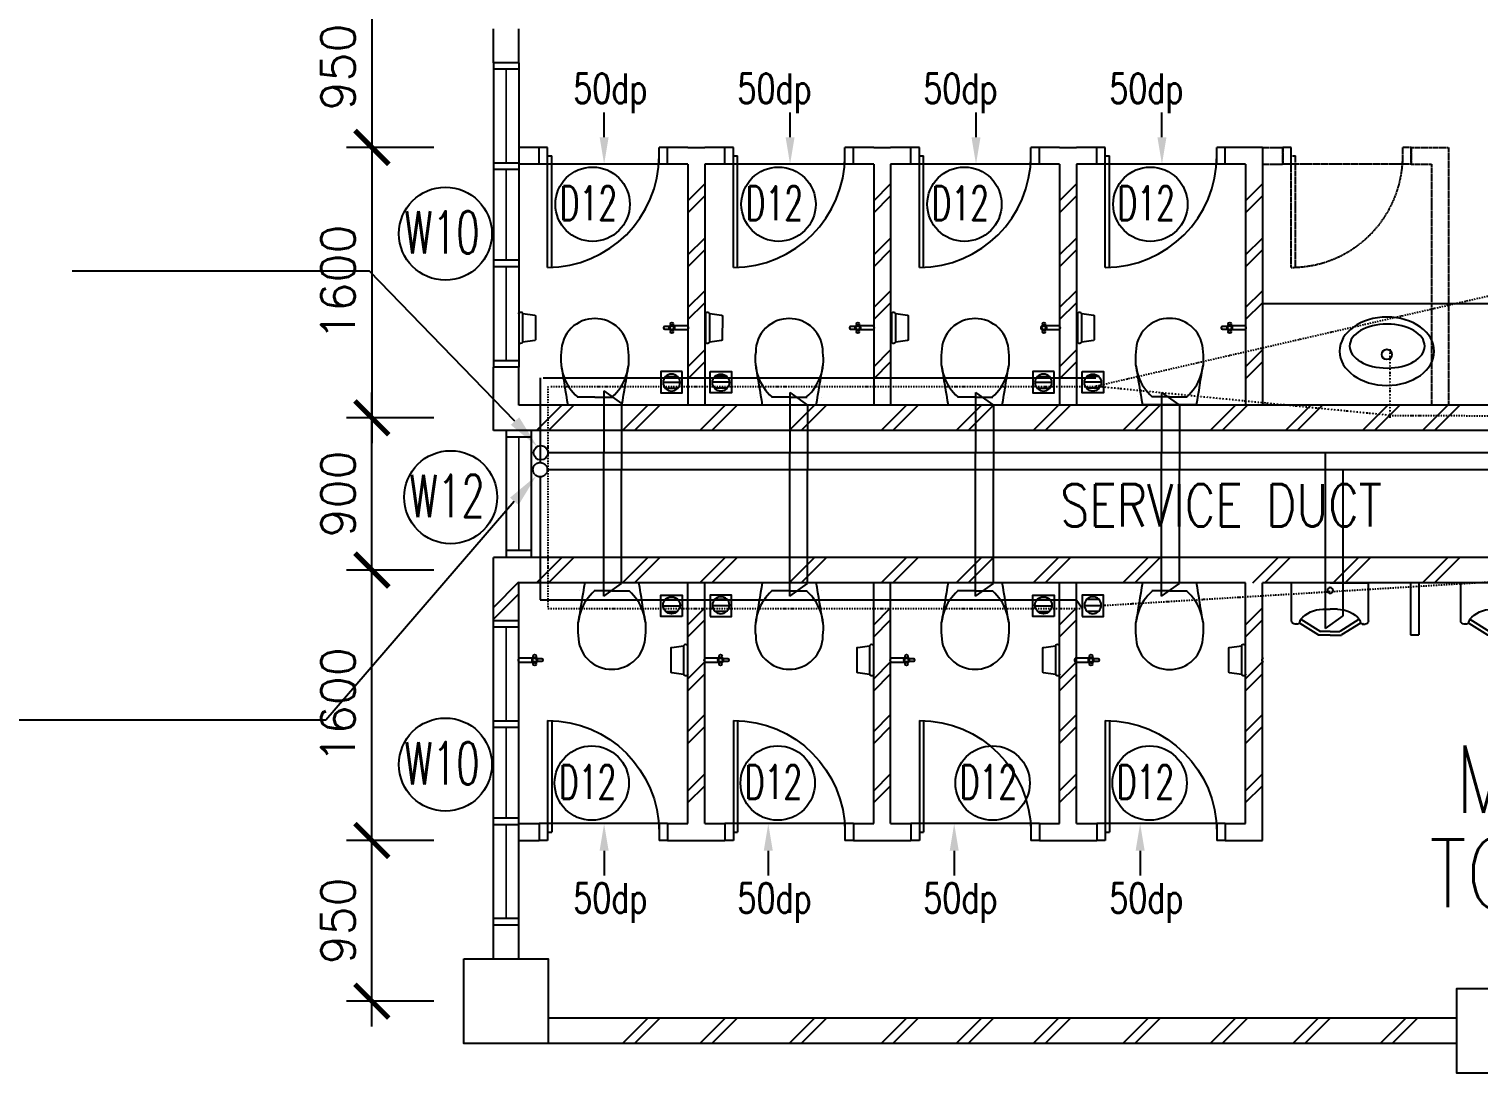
# Model space of a CAD drawing. Extents: x 2332957 to 2465864, y -1012926 to -914299.
# Drawn here: x 2396960 to 2405533, y -945162 to -938987 of the extents above; entities that cross this region are included whole.
import ezdxf
from ezdxf.enums import TextEntityAlignment as Align

# ---------------------------------------------------------------- set-up
doc = ezdxf.new("R2010")
doc.units = 0
doc.header["$LTSCALE"] = 15
doc.header["$MEASUREMENT"] = 0
doc.header["$PDMODE"] = 34
for name, pattern in [('DASHDOT', [1, 0.5, -0.25, 0, -0.25]), ('DASHED', [0.75, 0.5, -0.25]), ('DASHEDX2', [1.5, 1, -0.5]), ('DIVIDE', [1.25, 0.5, -0.25, 0, -0.25, 0, -0.25]), ('HIDDEN', [0.375, 0.25, -0.125])]:
    doc.linetypes.add(name, pattern=pattern)
doc.layers.get('0').update_dxf_attribs({"linetype": 'CONTINUOUS'})
doc.layers.get('DEFPOINTS').update_dxf_attribs({"linetype": 'CONTINUOUS'})
for name, color, linetype in [('BO', 7, 'CONTINUOUS'), ('COL', 3, 'CONTINUOUS'), ('demolish-work', 8, 'DASHEDX2'), ('DIM', 7, 'CONTINUOUS'), ('DR', 7, 'CONTINUOUS'), ('FIT', 5, 'CONTINUOUS'), ('FITT', 5, 'CONTINUOUS'), ('H', 1, 'CONTINUOUS'), ('partition', 7, 'CONTINUOUS'), ('PIPE', 5, 'DIVIDE'), ('SANI', 7, 'CONTINUOUS'), ('SP', 220, 'CONTINUOUS'), ('T25', 7, 'CONTINUOUS'), ('T50', 4, 'CONTINUOUS'), ('TEX', 2, 'CONTINUOUS'), ('txt', 7, 'CONTINUOUS'), ('VP', 100, 'CONTINUOUS'), ('WALL', 2, 'CONTINUOUS'), ('WIN', 5, 'CONTINUOUS'), ('WIN-T', 7, 'CONTINUOUS'), ('WP', 50, 'DIVIDE')]:
    doc.layers.add(name, color=color, linetype=linetype)
doc.styles.add('DIMTEXT', font='romans.shx', dxfattribs={"width": 0.8, "height": 400})
doc.styles.add('ROMANS', font='romans')
doc.styles.get("Standard").update_dxf_attribs({"font": 'ROMANS.SHX'})
doc.dimstyles.new('STANDARD$0', dxfattribs={"dimscale": 0, "dimtxt": 8, "dimasz": 6, "dimexe": 1, "dimexo": 1, "dimgap": 3, "dimtad": 1, "dimdec": 0, "dimlfac": -1, "dimrnd": 1, "dimzin": 0, "dimdsep": 46, "dimtxsty": 'Standard', "dimcen": 0, "dimclrd": 5, "dimclre": 250, "dimadec": 0, "dimazin": 0, "dimtfac": 1, "dimtdec": 4, "dimtofl": 0, "dimtmove": 0, "dimatfit": 3, "dimfxl": 1, "dimtolj": 1, "dimtzin": 0, "dimarcsym": 0})

# ---------------------------------------------------------------- blocks, each defined once
blk = doc.blocks.new('_ARCHTICK')
at = {"color": 0, "linetype": 'ByBlock', "const_width": 0.15}
blk.add_lwpolyline([(-0.5, -0.5), (0.5, 0.5)], dxfattribs=at)
blk = doc.blocks.new('*D289')
at = {"layer": 'DEFPOINTS', "color": 0, "transparency": 16777216}
for p in [(2398989, -942187.5), (2399505.4, -942187.5), (2399505.4, -943787.5)]:
    blk.add_point(p, dxfattribs=at)
at = {"layer": 'DIM', "color": 7, "lineweight": -2, "transparency": 16777216}
for p, q in [((2398989, -943937.5), (2398989, -942037.5)), ((2399355.4, -942187.5), (2398839, -942187.5)), ((2399355.4, -943787.5), (2398839, -943787.5))]:
    blk.add_line(p, q, dxfattribs=at)
at = {"layer": 'DIM', "color": 7, "lineweight": -2, "transparency": 16777216, "xscale": 200, "yscale": 200, "zscale": 200}
for p, rotation in [((2398989, -942187.5), 90), ((2398989, -943787.5), 270)]:
    blk.add_blockref('_ARCHTICK', p, dxfattribs=dict(at, rotation=rotation))
at = {"layer": 'DIM', "color": 7, "transparency": 16777216, "insert": (2398789, -942987.5), "char_height": 200, "attachment_point": 5, "rotation": 90, "style": 'ROMANS'}
blk.add_mtext('\\A1;1600', dxfattribs=at)
blk = doc.blocks.new('*D290')
at = {"layer": 'DEFPOINTS', "color": 0, "transparency": 16777216}
for p in [(2398989, -941287.5), (2399505.4, -941287.5), (2399505.4, -942187.5)]:
    blk.add_point(p, dxfattribs=at)
at = {"layer": 'DIM', "color": 7, "lineweight": -2, "transparency": 16777216}
for p, q in [((2398989, -942337.5), (2398989, -941137.5)), ((2399355.4, -941287.5), (2398839, -941287.5)), ((2399355.4, -942187.5), (2398839, -942187.5))]:
    blk.add_line(p, q, dxfattribs=at)
at = {"layer": 'DIM', "color": 7, "lineweight": -2, "transparency": 16777216, "xscale": 200, "yscale": 200, "zscale": 200}
for p, rotation in [((2398989, -941287.5), 90), ((2398989, -942187.5), 270)]:
    blk.add_blockref('_ARCHTICK', p, dxfattribs=dict(at, rotation=rotation))
at = {"layer": 'DIM', "color": 7, "transparency": 16777216, "insert": (2398789, -941737.5), "char_height": 200, "attachment_point": 5, "rotation": 90, "style": 'ROMANS'}
blk.add_mtext('\\A1;900', dxfattribs=at)
blk = doc.blocks.new('*D291')
at = {"layer": 'DEFPOINTS', "color": 0, "transparency": 16777216}
for p in [(2398989, -943787.5), (2399505.4, -943787.5), (2399505.4, -944737.5)]:
    blk.add_point(p, dxfattribs=at)
at = {"layer": 'DIM', "color": 7, "lineweight": -2, "transparency": 16777216}
for p, q in [((2398989, -944887.5), (2398989, -943637.5)), ((2399355.4, -943787.5), (2398839, -943787.5)), ((2399355.4, -944737.5), (2398839, -944737.5))]:
    blk.add_line(p, q, dxfattribs=at)
at = {"layer": 'DIM', "color": 7, "lineweight": -2, "transparency": 16777216, "xscale": 200, "yscale": 200, "zscale": 200}
for p, rotation in [((2398989, -943787.5), 90), ((2398989, -944737.5), 270)]:
    blk.add_blockref('_ARCHTICK', p, dxfattribs=dict(at, rotation=rotation))
at = {"layer": 'DIM', "color": 7, "transparency": 16777216, "insert": (2398789, -944262.5), "char_height": 200, "attachment_point": 5, "rotation": 90, "style": 'ROMANS'}
blk.add_mtext('\\A1;950', dxfattribs=at)
blk = doc.blocks.new('100FT')
at = {"layer": 'PIPE', "linetype": 'Continuous'}
blk.add_circle((0, 0), 50, dxfattribs=at)
at = {"layer": 'WP', "linetype": 'Continuous'}
for p, q in [((-37.1, 33.5), (37.1, 33.5)), ((-49.9, -2.7), (49.9, -2.7)), ((-34, -36.7), (34, -36.7))]:
    blk.add_line(p, q, dxfattribs=at)
blk = doc.blocks.new('A$C7CE3714C')
at = {"layer": 'FIT'}
blk.add_lwpolyline([(0, 0), (126, 0), (126, 126), (0, 126)], close=True, dxfattribs=at)
at = {"layer": 'FIT', "xscale": -1}
blk.add_blockref('100FT', (63, 65.7), dxfattribs=at)
blk = doc.blocks.new('*D171')
at = {"layer": 'DEFPOINTS', "color": 0, "transparency": 16777216}
for p in [(2399505.4, -939687.5), (2398989, -941287.5), (2399505.4, -941287.5)]:
    blk.add_point(p, dxfattribs=at)
at = {"layer": 'DIM', "color": 7, "lineweight": -2, "transparency": 16777216}
for p, q in [((2398989, -939537.5), (2398989, -941437.5)), ((2399355.4, -939687.5), (2398839, -939687.5)), ((2399355.4, -941287.5), (2398839, -941287.5))]:
    blk.add_line(p, q, dxfattribs=at)
at = {"layer": 'DIM', "color": 7, "lineweight": -2, "transparency": 16777216, "xscale": 200, "yscale": 200, "zscale": 200}
for p, rotation in [((2398989, -939687.5), 90), ((2398989, -941287.5), 270)]:
    blk.add_blockref('_ARCHTICK', p, dxfattribs=dict(at, rotation=rotation))
at = {"layer": 'DIM', "color": 7, "transparency": 16777216, "insert": (2398789, -940487.5), "char_height": 200, "attachment_point": 5, "rotation": 90, "style": 'ROMANS'}
blk.add_mtext('\\A1;1600', dxfattribs=at)
blk = doc.blocks.new('*D172')
at = {"layer": 'DEFPOINTS', "color": 0, "transparency": 16777216}
for p in [(2399505.4, -938737.5), (2398989, -939687.5), (2399505.4, -939687.5)]:
    blk.add_point(p, dxfattribs=at)
at = {"layer": 'DIM', "color": 7, "lineweight": -2, "transparency": 16777216}
for p, q in [((2398989, -938587.5), (2398989, -939837.5)), ((2399355.4, -938737.5), (2398839, -938737.5)), ((2399355.4, -939687.5), (2398839, -939687.5))]:
    blk.add_line(p, q, dxfattribs=at)
at = {"layer": 'DIM', "color": 7, "lineweight": -2, "transparency": 16777216, "xscale": 200, "yscale": 200, "zscale": 200}
for p, rotation in [((2398989, -938737.5), 90), ((2398989, -939687.5), 270)]:
    blk.add_blockref('_ARCHTICK', p, dxfattribs=dict(at, rotation=rotation))
at = {"layer": 'DIM', "color": 7, "transparency": 16777216, "insert": (2398789, -939212.5), "char_height": 200, "attachment_point": 5, "rotation": 90, "style": 'ROMANS'}
blk.add_mtext('\\A1;950', dxfattribs=at)
blk = doc.blocks.new('UR')
at = {"color": 7}
for p, q in [((0, 156.9), (-227.5, 156.9)), ((-227.5, -68.1), (-227.5, 156.9)), ((0, 156.9), (227.5, 156.9)), ((227.5, -68.1), (227.5, 156.9)), ((-43.1, 0), (0, 0)), ((43.1, 0), (0, 0)), ((-179.1, -82.6), (-68.2, -152.4)), ((-172.5, -58.9), (-57.8, -131)), ((172.5, -58.9), (57.8, -131)), ((179.1, -82.6), (68.2, -152.4)), ((-190.2, -88.1), (-207.5, -88.1)), ((0, -153.1), (-68.2, -153.1)), ((0, -131), (-57.8, -131)), ((0, -131), (57.8, -131)), ((0, -153.1), (68.2, -153.1)), ((190.2, -88.1), (207.5, -88.1))]:
    blk.add_line(p, q, dxfattribs=at)
blk.add_circle((-0.5, 111.2), 16.9, dxfattribs=at)
for centre, radius, start, end in [((-42.5, -174.3), 174.5, 90.22098, 139.26228), ((42.5, -174.3), 174.5, 40.73772, 89.77902), ((-207.5, -68.1), 20, 180, 270), ((-193.6, -69.9), 18.3, 252.6976, 328.52014), ((-114.5, -86.1), 64.8, 158.20448, 175.53503), ((114.5, -86.1), 64.8, 4.46497, 21.79552), ((193.6, -69.9), 18.3, 211.47986, 287.3024), ((207.5, -68.1), 20, 270, 0)]:
    blk.add_arc(centre, radius, start, end, dxfattribs=at)
blk = doc.blocks.new('d760')
at = {"layer": 'DR', "color": 1}
for p, q in [((-760, -100), (-760, 0)), ((-710, 0), (-760, 0)), ((-710, -710), (-710, 0)), ((-710, -100), (-710, 0)), ((-50, -100), (-50, 0)), ((0, 0), (-50, 0)), ((0, -100), (0, 0)), ((-710, -50), (-685, -50)), ((-685, -709.5), (-685, -50)), ((-710, -100), (-760, -100)), ((-50, -100), (-710, -100)), ((0, -100), (-50, -100))]:
    blk.add_line(p, q, dxfattribs=at)
blk.add_arc((-710, -50), 660, 270, 0, dxfattribs=at)
blk = doc.blocks.new('ELLIPSE')
blk.add_circle((0.5, 0.5), 0.5)
blk = doc.blocks.new('BASIN-01')
blk.add_circle((0, 0), 30.3)
for p, xscale, yscale, zscale in [((279.3, -221.4), -559.6811780125836, 404.3346891934725, 559.6811780125837), ((220.2, -179.2), -444.6356025322193, 259.9294430529471, 444.6356025322195)]:
    blk.add_blockref('ELLIPSE', p, dxfattribs=dict(xscale=xscale, yscale=yscale, zscale=zscale))

msp = doc.modelspace()

# ---------------------------------------------------------------- linework, layer by layer
at = {"layer": 'COL', "color": 0}
for points in [[(2399532.9, -944487.5), (2400032.9, -944487.5), (2400032.9, -944987.5), (2399532.9, -944987.5)], [(2406157.9, -945162.5), (2405407.9, -945162.5), (2405407.9, -944662.5), (2406157.9, -944662.5)]]:
    msp.add_lwpolyline(points, close=True, dxfattribs=at)
at = {"layer": 'demolish-work', "color": 0, "linetype": 'DASHED', "ltscale": 0.6}
for p, q in [((2404257.9, -939687.5), (2404377.9, -939687.5)), ((2404377.9, -939787.5), (2404377.9, -939687.5)), ((2404427.9, -939687.5), (2404377.9, -939687.5)), ((2404377.9, -939687.5), (2404377.9, -939787.5)), ((2404427.9, -940397.5), (2404427.9, -939687.5)), ((2404427.9, -939787.5), (2404427.9, -939687.5)), ((2405137.9, -939687.5), (2405087.9, -939687.5)), ((2405087.9, -939787.5), (2405087.9, -939687.5)), ((2405137.9, -939787.5), (2405137.9, -939687.5)), ((2405137.9, -939687.5), (2405257.9, -939687.5)), ((2405137.9, -939687.5), (2405137.9, -939787.5)), ((2405257.9, -939687.5), (2405357.9, -939687.5)), ((2405357.9, -939687.5), (2405357.9, -941212.5)), ((2404257.9, -939787.5), (2404377.9, -939787.5)), ((2404427.9, -939787.5), (2404377.9, -939787.5)), ((2404427.9, -939737.5), (2404452.9, -939737.5)), ((2405087.9, -939787.5), (2404427.9, -939787.5)), ((2404452.9, -940397), (2404452.9, -939737.5)), ((2405137.9, -939787.5), (2405087.9, -939787.5)), ((2405137.9, -939787.5), (2405257.9, -939787.5)), ((2405257.9, -939787.5), (2405257.9, -941212.5))]:
    msp.add_line(p, q, dxfattribs=at)
msp.add_arc((2404427.9, -939737.5), 660, 270, 0, dxfattribs=at)
at = {"layer": 'FITT', "color": 0}
for p, q in [((2400758.8, -940745.1), (2400758.8, -940738.3)), ((2400768.8, -940745.1), (2400768.8, -940738.3)), ((2400852.4, -940742.5), (2400776.1, -940742.5)), ((2401858.8, -940745.1), (2401858.8, -940738.3)), ((2401868.8, -940745.1), (2401868.8, -940738.3)), ((2401952.4, -940742.5), (2401876.1, -940742.5)), ((2402958.8, -940745.1), (2402958.8, -940738.3)), ((2402968.8, -940745.1), (2402968.8, -940738.3)), ((2403052.4, -940742.5), (2402976.1, -940742.5)), ((2404058.8, -940745.1), (2404058.8, -940738.3)), ((2404068.8, -940745.1), (2404068.8, -940738.3)), ((2404152.4, -940742.5), (2404076.1, -940742.5)), ((2400758.8, -940771.8), (2400758.8, -940765)), ((2400768.8, -940771.8), (2400768.8, -940765)), ((2400852.4, -940767.5), (2400776.1, -940767.5)), ((2401858.8, -940771.8), (2401858.8, -940765)), ((2401868.8, -940771.8), (2401868.8, -940765)), ((2401952.4, -940767.5), (2401876.1, -940767.5)), ((2402958.8, -940771.8), (2402958.8, -940765)), ((2402968.8, -940771.8), (2402968.8, -940765)), ((2403052.4, -940767.5), (2402976.1, -940767.5)), ((2404058.8, -940771.8), (2404058.8, -940765)), ((2404068.8, -940771.8), (2404068.8, -940765)), ((2404152.4, -940767.5), (2404076.1, -940767.5)), ((2399863.4, -942707.5), (2399939.8, -942707.5)), ((2399947, -942703.2), (2399947, -942710)), ((2399957, -942703.2), (2399957, -942710)), ((2400963.4, -942707.5), (2401039.8, -942707.5)), ((2401047, -942703.2), (2401047, -942710)), ((2401057, -942703.2), (2401057, -942710)), ((2402063.4, -942707.5), (2402139.8, -942707.5)), ((2402147, -942703.2), (2402147, -942710)), ((2402157, -942703.2), (2402157, -942710)), ((2403154.7, -942707.5), (2403231, -942707.5)), ((2403238.3, -942703.2), (2403238.3, -942710)), ((2403248.3, -942703.2), (2403248.3, -942710)), ((2399863.4, -942732.5), (2399939.8, -942732.5)), ((2399947, -942729.9), (2399947.1, -942736.7)), ((2399957, -942729.9), (2399957.1, -942736.7)), ((2400963.4, -942732.5), (2401039.8, -942732.5)), ((2401047, -942729.9), (2401047.1, -942736.7)), ((2401057, -942729.9), (2401057.1, -942736.7)), ((2402063.4, -942732.5), (2402139.8, -942732.5)), ((2402147, -942729.9), (2402147.1, -942736.7)), ((2402157, -942729.9), (2402157.1, -942736.7)), ((2403154.7, -942732.5), (2403231, -942732.5)), ((2403238.3, -942729.9), (2403238.3, -942736.7)), ((2403248.3, -942729.9), (2403248.3, -942736.7))]:
    msp.add_line(p, q, dxfattribs=at)
at = {"layer": 'FITT', "color": 0, "elevation": 0}
for points in [[(2400748, -940747.5), (2400721.3, -940747.6, 1), (2400721.3, -940762.6), (2400748, -940762.5)], [(2401848, -940747.5), (2401821.3, -940747.6, 1), (2401821.3, -940762.6), (2401848, -940762.5)], [(2404048, -940747.5), (2404021.3, -940747.6, 1), (2404021.3, -940762.6), (2404048, -940762.5)], [(2399967.9, -942727.5), (2399994.5, -942727.4, 1), (2399994.5, -942712.4), (2399967.9, -942712.5)], [(2401067.9, -942727.5), (2401094.5, -942727.4, 1), (2401094.5, -942712.4), (2401067.9, -942712.5)], [(2402167.9, -942727.5), (2402194.5, -942727.4, 1), (2402194.5, -942712.4), (2402167.9, -942712.5)], [(2403259.1, -942727.5), (2403285.8, -942727.4, 1), (2403285.8, -942712.4), (2403259.1, -942712.5)]]:
    msp.add_lwpolyline(points, format="xyb", dxfattribs=at)
at = {"layer": 'FITT', "color": 0}
for centre, radius in [((2400763.8, -940755), 11.1), ((2400763.8, -940731.3), 8.61), ((2401863.8, -940755), 11.1), ((2401863.8, -940731.3), 8.61), ((2402963.8, -940755), 11.1), ((2402963.8, -940731.3), 8.61), ((2404063.8, -940755), 11.1), ((2404063.8, -940731.3), 8.61), ((2400763.8, -940778.8), 8.61), ((2401863.8, -940778.8), 8.61), ((2402963.8, -940778.8), 8.61), ((2404063.8, -940778.8), 8.61), ((2399952, -942720), 11.1), ((2399952, -942696.2), 8.61), ((2401052, -942720), 11.1), ((2401052, -942696.2), 8.61), ((2402152, -942720), 11.1), ((2402152, -942696.2), 8.61), ((2403243.3, -942720), 11.1), ((2403243.3, -942696.2), 8.61), ((2399952.1, -942743.7), 8.61), ((2401052.1, -942743.7), 8.61), ((2402152.1, -942743.7), 8.61), ((2403243.3, -942743.7), 8.61)]:
    msp.add_circle(centre, radius, dxfattribs=at)
for centre, radius, start, end in [((2400763.8, -940755), 17.5, 106.78275, 253.2851), ((2400763.8, -940755), 17.5, 286.78275, 73.2851), ((2400849.2, -940755), 12.9, 284.6714, 75.39645), ((2401863.8, -940755), 17.5, 106.78275, 253.2851), ((2401863.8, -940755), 17.5, 286.78275, 73.2851), ((2401949.2, -940755), 12.9, 284.6714, 75.39645), ((2402963.8, -940755), 17.5, 106.78275, 253.2851), ((2402963.8, -940755), 17.5, 286.78275, 73.2851), ((2403049.2, -940755), 12.9, 284.6714, 75.39645), ((2404063.8, -940755), 17.5, 106.78275, 253.2851), ((2404063.8, -940755), 17.5, 286.78275, 73.2851), ((2404149.2, -940755), 12.9, 284.6714, 75.39645), ((2399866.7, -942720), 12.9, 104.6714, 255.39645), ((2399952, -942720), 17.5, 106.78275, 253.2851), ((2399952, -942720), 17.5, 286.78275, 73.2851), ((2400966.7, -942720), 12.9, 104.6714, 255.39645), ((2401052, -942720), 17.5, 106.78275, 253.2851), ((2401052, -942720), 17.5, 286.78275, 73.2851), ((2402066.7, -942720), 12.9, 104.6714, 255.39645), ((2402152, -942720), 17.5, 106.78275, 253.2851), ((2402152, -942720), 17.5, 286.78275, 73.2851), ((2403157.9, -942720), 12.9, 104.6714, 255.39645), ((2403243.3, -942720), 17.5, 106.78275, 253.2851), ((2403243.3, -942720), 17.5, 286.78275, 73.2851), ((2404266.7, -942720), 12.9, 104.6714, 255.39645)]:
    msp.add_arc(centre, radius, start, end, dxfattribs=at)
at = {"layer": 'H', "color": 0}
for p, q in [((2400857.9, -940004.3), (2400957.9, -939904.3)), ((2401957.9, -940004.3), (2402057.9, -939904.3)), ((2403057.9, -940004.3), (2403157.9, -939904.3)), ((2404157.9, -940004.3), (2404257.9, -939904.3)), ((2400857.9, -940075.1), (2400957.9, -939975.1)), ((2401957.9, -940075.1), (2402057.9, -939975.1)), ((2403057.9, -940075.1), (2403157.9, -939975.1)), ((2404157.9, -940075.1), (2404257.9, -939975.1)), ((2400857.9, -940323.9), (2400957.9, -940223.9)), ((2401957.9, -940323.9), (2402057.9, -940223.9)), ((2403057.9, -940323.9), (2403157.9, -940223.9)), ((2404157.9, -940323.9), (2404257.9, -940223.9)), ((2400857.9, -940394.6), (2400957.9, -940294.6)), ((2401957.9, -940394.6), (2402057.9, -940294.6)), ((2403057.9, -940394.6), (2403157.9, -940294.6)), ((2404157.9, -940394.6), (2404257.9, -940294.6)), ((2400857.9, -940635.7), (2400957.9, -940535.7)), ((2401957.9, -940635.7), (2402057.9, -940535.7)), ((2403057.9, -940635.7), (2403157.9, -940535.7)), ((2404157.9, -940635.7), (2404257.9, -940535.7)), ((2400857.9, -940706.4), (2400957.9, -940606.4)), ((2401957.9, -940706.4), (2402057.9, -940606.4)), ((2403057.9, -940706.4), (2403157.9, -940606.4)), ((2404157.9, -940706.4), (2404257.9, -940606.4)), ((2400857.9, -940986), (2400957.9, -940886)), ((2401957.9, -940986), (2402057.9, -940886)), ((2403057.9, -940986), (2403157.9, -940886)), ((2404157.9, -940986), (2404257.9, -940886)), ((2400857.9, -941056.7), (2400957.9, -940956.7)), ((2401957.9, -941056.7), (2402057.9, -940956.7)), ((2403057.9, -941056.7), (2403157.9, -940956.7)), ((2404157.9, -941056.7), (2404257.9, -940956.7)), ((2399963.1, -941362.5), (2400113.1, -941212.5)), ((2400033.8, -941362.5), (2400183.8, -941212.5)), ((2400472.1, -941362.5), (2400622.1, -941212.5)), ((2400542.8, -941362.5), (2400692.8, -941212.5)), ((2400928.9, -941362.5), (2401078.9, -941212.5)), ((2400999.6, -941362.5), (2401149.6, -941212.5)), ((2401458.4, -941362.5), (2401608.4, -941212.5)), ((2401529.1, -941362.5), (2401679.1, -941212.5)), ((2402001, -941362.5), (2402151, -941212.5)), ((2402071.7, -941362.5), (2402221.7, -941212.5)), ((2402445.1, -941362.5), (2402595.1, -941212.5)), ((2402515.8, -941362.5), (2402665.8, -941212.5)), ((2402901.9, -941362.5), (2403051.9, -941212.5)), ((2402972.6, -941362.5), (2403122.6, -941212.5)), ((2403431.4, -941362.5), (2403581.4, -941212.5)), ((2403502.1, -941362.5), (2403652.1, -941212.5)), ((2403949, -941362.5), (2404099, -941212.5)), ((2404019.7, -941362.5), (2404169.7, -941212.5)), ((2404393, -941362.5), (2404543, -941212.5)), ((2404463.7, -941362.5), (2404613.7, -941212.5)), ((2404849.8, -941362.5), (2404999.8, -941212.5)), ((2404920.5, -941362.5), (2405070.5, -941212.5)), ((2405205.1, -941362.5), (2405355.1, -941212.5)), ((2405275.8, -941362.5), (2405425.8, -941212.5)), ((2399963.1, -942262.5), (2400113.1, -942112.5)), ((2400033.8, -942262.5), (2400183.8, -942112.5)), ((2400472.1, -942262.5), (2400622.1, -942112.5)), ((2400542.8, -942262.5), (2400692.8, -942112.5)), ((2400928.9, -942262.5), (2401078.9, -942112.5)), ((2400999.6, -942262.5), (2401149.6, -942112.5)), ((2401458.4, -942262.5), (2401608.4, -942112.5)), ((2401529.1, -942262.5), (2401679.1, -942112.5)), ((2402001, -942262.5), (2402151, -942112.5)), ((2402071.7, -942262.5), (2402221.7, -942112.5)), ((2402445.1, -942262.5), (2402595.1, -942112.5)), ((2402515.8, -942262.5), (2402665.8, -942112.5)), ((2402901.9, -942262.5), (2403051.9, -942112.5)), ((2402972.6, -942262.5), (2403122.6, -942112.5)), ((2403431.4, -942262.5), (2403581.4, -942112.5)), ((2403502.1, -942262.5), (2403652.1, -942112.5)), ((2404201, -942262.5), (2404351, -942112.5)), ((2404271.7, -942262.5), (2404421.7, -942112.5)), ((2404675.6, -942262.5), (2404825.6, -942112.5)), ((2404746.3, -942262.5), (2404896.3, -942112.5)), ((2405205.1, -942262.5), (2405355.1, -942112.5)), ((2405275.8, -942262.5), (2405425.8, -942112.5)), ((2399707.9, -942408.3), (2399857.9, -942258.3)), ((2399707.9, -942479), (2399857.9, -942329)), ((2400857.9, -942511.1), (2400957.9, -942411.1)), ((2401957.9, -942511.1), (2402057.9, -942411.1)), ((2403057.9, -942511.1), (2403157.9, -942411.1)), ((2404157.9, -942511.1), (2404257.9, -942411.1)), ((2400857.9, -942581.8), (2400957.9, -942481.8)), ((2401957.9, -942581.8), (2402057.9, -942481.8)), ((2403057.9, -942581.8), (2403157.9, -942481.8)), ((2404157.9, -942581.8), (2404257.9, -942481.8)), ((2400857.9, -942830.6), (2400957.9, -942730.6)), ((2400857.9, -942901.3), (2400957.9, -942801.3)), ((2401957.9, -942830.6), (2402057.9, -942730.6)), ((2401957.9, -942901.3), (2402057.9, -942801.3)), ((2403057.9, -942830.6), (2403157.9, -942730.6)), ((2403057.9, -942901.3), (2403157.9, -942801.3)), ((2404157.9, -942830.6), (2404257.9, -942730.6)), ((2404157.9, -942901.3), (2404257.9, -942801.3)), ((2400857.9, -943142.4), (2400957.9, -943042.4)), ((2401957.9, -943142.4), (2402057.9, -943042.4)), ((2403057.9, -943142.4), (2403157.9, -943042.4)), ((2404157.9, -943142.4), (2404257.9, -943042.4)), ((2400857.9, -943213.1), (2400957.9, -943113.1)), ((2401957.9, -943213.1), (2402057.9, -943113.1)), ((2403057.9, -943213.1), (2403157.9, -943113.1)), ((2404157.9, -943213.1), (2404257.9, -943113.1)), ((2400857.9, -943492.7), (2400957.9, -943392.7)), ((2401957.9, -943492.7), (2402057.9, -943392.7)), ((2403057.9, -943492.7), (2403157.9, -943392.7)), ((2404157.9, -943492.7), (2404257.9, -943392.7)), ((2400857.9, -943563.5), (2400957.9, -943463.5)), ((2401957.9, -943563.5), (2402057.9, -943463.5)), ((2403057.9, -943563.5), (2403157.9, -943463.5)), ((2404157.9, -943563.5), (2404257.9, -943463.5)), ((2400472.1, -944987.5), (2400622.1, -944837.5)), ((2400542.8, -944987.5), (2400692.8, -944837.5)), ((2400928.9, -944987.5), (2401078.9, -944837.5)), ((2400999.6, -944987.5), (2401149.6, -944837.5)), ((2401458.4, -944987.5), (2401608.4, -944837.5)), ((2401529.1, -944987.5), (2401679.1, -944837.5)), ((2402001, -944987.5), (2402151, -944837.5)), ((2402071.7, -944987.5), (2402221.7, -944837.5)), ((2402445.1, -944987.5), (2402595.1, -944837.5)), ((2402515.8, -944987.5), (2402665.8, -944837.5)), ((2402901.9, -944987.5), (2403051.9, -944837.5)), ((2402972.6, -944987.5), (2403122.6, -944837.5)), ((2403431.4, -944987.5), (2403581.4, -944837.5)), ((2403502.1, -944987.5), (2403652.1, -944837.5)), ((2403949, -944987.5), (2404099, -944837.5)), ((2404019.7, -944987.5), (2404169.7, -944837.5)), ((2404437.4, -944987.5), (2404587.4, -944837.5)), ((2404508.1, -944987.5), (2404658.1, -944837.5)), ((2404955, -944987.5), (2405105, -944837.5)), ((2405025.7, -944987.5), (2405175.7, -944837.5))]:
    msp.add_line(p, q, dxfattribs=at)
at = {"layer": 'partition', "color": 0}
msp.add_line((2409332.9, -940612.5), (2404257.9, -940612.5), dxfattribs=at)
at = {"layer": 'SANI', "color": 0}
for p, q in [((2400363, -939627.5), (2400363, -939481.2)), ((2401463, -939627.5), (2401463, -939481.2)), ((2402563, -939627.5), (2402563, -939481.2)), ((2403663, -939627.5), (2403663, -939481.2)), ((2400118.6, -941164.8), (2400118.6, -941164.8)), ((2400308.6, -941164.8), (2400203.1, -941164.8)), ((2400307.7, -941164.8), (2400413.2, -941164.8)), ((2400497.7, -941164.8), (2400497.7, -941164.8)), ((2401268.8, -941164.8), (2401268.8, -941164.8)), ((2401458.8, -941164.8), (2401353.3, -941164.8)), ((2401457.9, -941164.8), (2401563.4, -941164.8)), ((2401647.9, -941164.8), (2401647.9, -941164.8)), ((2402368.4, -941164.8), (2402368.4, -941164.8)), ((2402558.4, -941164.8), (2402452.9, -941164.8)), ((2402557.5, -941164.8), (2402663, -941164.8)), ((2402747.5, -941164.8), (2402747.5, -941164.8)), ((2403518.1, -941163.5), (2403518.1, -941163.5)), ((2403708.1, -941163.5), (2403602.6, -941163.5)), ((2403707.2, -941163.5), (2403812.7, -941163.5)), ((2403897.2, -941163.5), (2403897.2, -941163.5)), ((2400468, -941212.5), (2400148.3, -941212.5)), ((2401618.2, -941212.5), (2401298.5, -941212.5)), ((2402717.8, -941212.5), (2402398.1, -941212.5)), ((2403867.5, -941211.3), (2403547.8, -941211.3)), ((2400568.4, -942262.5), (2400248.7, -942262.5)), ((2401618.2, -942262.5), (2401298.5, -942262.5)), ((2402717.8, -942262.5), (2402398.1, -942262.5)), ((2403867.5, -942263.7), (2403547.8, -942263.7)), ((2405132.9, -942262.5), (2405132.9, -942571.7)), ((2405182.9, -942262.5), (2405182.9, -942571.7)), ((2400219, -942310.2), (2400219, -942310.2)), ((2400409, -942310.2), (2400303.5, -942310.2)), ((2400408.1, -942310.2), (2400513.6, -942310.2)), ((2400598.1, -942310.2), (2400598.1, -942310.2)), ((2401268.8, -942310.2), (2401268.8, -942310.2)), ((2401458.8, -942310.2), (2401353.3, -942310.2)), ((2401457.9, -942310.2), (2401563.4, -942310.2)), ((2401647.9, -942310.2), (2401647.9, -942310.2)), ((2402368.4, -942310.2), (2402368.4, -942310.2)), ((2402558.4, -942310.2), (2402452.9, -942310.2)), ((2402557.5, -942310.2), (2402663, -942310.2)), ((2402747.5, -942310.2), (2402747.5, -942310.2)), ((2403518.1, -942311.4), (2403518.1, -942311.4)), ((2403708.1, -942311.4), (2403602.6, -942311.4)), ((2403707.2, -942311.4), (2403812.7, -942311.4)), ((2405132.9, -942571.7), (2405182.9, -942571.7)), ((2400363, -943847.5), (2400363, -943993.8)), ((2401334, -943847.5), (2401334, -943993.8)), ((2402434, -943847.5), (2402434, -943993.8)), ((2403534, -943847.5), (2403534, -943993.8))]:
    msp.add_line(p, q, dxfattribs=at)
for points in [[(2399882.7, -940839.8), (2399882.9, -940670.2, 0.565426), (2399854.8, -940672.8, 0.460184)], [(2399857.9, -940668.4), (2399857.9, -940841.6, 0.460184), (2399882.9, -940839.8)], [(2399882.9, -940670.2), (2399952.6, -940680.1, -0.373687), (2399956.9, -940685.1), (2399956.7, -940825.2, -0.373687), (2399952.4, -940830.1), (2399882.7, -940839.9)], [(2400988.2, -940839.8), (2400988.4, -940670.2, 0.460184), (2400963.4, -940668.4, 0.460184)], [(2400963.4, -940668.4), (2400963.4, -940841.6, 0.460184), (2400988.4, -940839.8)], [(2400988.4, -940670.2), (2401058.1, -940680.1, -0.373687), (2401062.4, -940685.1), (2401062.2, -940825.2, -0.373687), (2401057.9, -940830.1), (2400988.2, -940839.9)], [(2402088.2, -940839.8), (2402088.4, -940670.2, 0.460184), (2402063.4, -940668.4, 0.460184)], [(2402063.4, -940668.4), (2402063.4, -940841.6, 0.460184), (2402088.4, -940839.8)], [(2402088.4, -940670.2), (2402158.1, -940680.1, -0.373687), (2402162.4, -940685.1), (2402162.2, -940825.2, -0.373687), (2402157.9, -940830.1), (2402088.2, -940839.9)], [(2403188.2, -940839.8), (2403188.4, -940670.2, 0.460184), (2403163.4, -940668.4, 0.460184)], [(2403163.4, -940668.4), (2403163.4, -940841.6, 0.460184), (2403188.4, -940839.8)], [(2403188.4, -940670.2), (2403258.1, -940680.1, -0.373687), (2403262.4, -940685.1), (2403262.2, -940825.2, -0.373687), (2403257.9, -940830.1), (2403188.2, -940839.9)], [(2400857.9, -942806.6), (2400857.9, -942633.4, 0.460184), (2400832.9, -942635.2)], [(2401957.9, -942806.6), (2401957.9, -942633.4, 0.460184), (2401932.9, -942635.2)], [(2403057.9, -942806.6), (2403057.9, -942633.4, 0.460184), (2403032.9, -942635.2)], [(2404157.9, -942806.6), (2404157.9, -942633.4, 0.460184), (2404132.9, -942635.2)], [(2400832.9, -942804.8), (2400763.2, -942794.9, -0.373687), (2400759, -942789.9), (2400759.1, -942649.8, -0.373687), (2400763.5, -942644.9), (2400833.2, -942635.1)], [(2400833.2, -942635.2), (2400832.9, -942804.8, 0.565426), (2400861.1, -942802.2, 0.460184)], [(2401932.9, -942804.8), (2401863.2, -942794.9, -0.373687), (2401859, -942789.9), (2401859.1, -942649.8, -0.373687), (2401863.5, -942644.9), (2401933.2, -942635.1)], [(2401933.2, -942635.2), (2401932.9, -942804.8, 0.565426), (2401961.1, -942802.2, 0.460184)], [(2403032.9, -942804.8), (2402963.2, -942794.9, -0.373687), (2402959, -942789.9), (2402959.1, -942649.8, -0.373687), (2402963.5, -942644.9), (2403033.2, -942635.1)], [(2403033.2, -942635.2), (2403032.9, -942804.8, 0.565426), (2403061.1, -942802.2, 0.460184)], [(2404132.9, -942804.8), (2404063.2, -942794.9, -0.373687), (2404059, -942789.9), (2404059.1, -942649.8, -0.373687), (2404063.5, -942644.9), (2404133.2, -942635.1)], [(2404133.2, -942635.2), (2404132.9, -942804.8, 0.565426), (2404161.1, -942802.2, 0.460184)]]:
    msp.add_lwpolyline(points, format="xyb", dxfattribs=at)
for centre, radius, start, end in [((2400306.9, -940897.6), 197.4, 88.97321, 180.48306), ((2400309.4, -940897.6), 197.4, 359.51694, 91.02679), ((2401457.1, -940897.6), 197.4, 88.97321, 180.48306), ((2401459.6, -940897.6), 197.4, 359.51694, 91.02679), ((2402556.7, -940897.6), 197.4, 88.97321, 180.48306), ((2402559.2, -940897.6), 197.4, 359.51694, 91.02679), ((2403706.4, -940896.3), 197.4, 88.97321, 180.48306), ((2403708.9, -940896.3), 197.4, 359.51694, 91.02679), ((2400403, -940942.3), 296.7, 171.65588, 228.23122), ((2400213.3, -940942.3), 296.7, 311.76878, 8.34412), ((2401553.2, -940942.3), 296.7, 171.65588, 228.23122), ((2401363.5, -940942.3), 296.7, 311.76878, 8.34412), ((2402652.9, -940942.3), 296.7, 171.65588, 228.23122), ((2402463.1, -940942.3), 296.7, 311.76878, 8.34412), ((2403802.5, -940941), 296.7, 171.65588, 228.23122), ((2403612.8, -940941), 296.7, 311.76878, 8.34412), ((2424077.8, -937138), 24273.9, 189.10107, 189.66319), ((2376538.5, -937138), 24273.9, 350.33681, 350.89893), ((2425228, -937138), 24273.9, 189.10107, 189.66319), ((2377688.7, -937138), 24273.9, 350.33681, 350.89893), ((2426327.6, -937138), 24273.9, 189.10107, 189.66319), ((2378788.3, -937138), 24273.9, 350.33681, 350.89893), ((2427477.3, -937136.7), 24273.9, 189.10107, 189.66319), ((2379938, -937136.7), 24273.9, 350.33681, 350.89893), ((2424178.2, -946337), 24273.9, 170.33681, 170.89893), ((2376638.9, -946337), 24273.9, 9.10107, 9.66319), ((2425228, -946337), 24273.9, 170.33681, 170.89893), ((2377688.7, -946337), 24273.9, 9.10107, 9.66319), ((2426327.6, -946337), 24273.9, 170.33681, 170.89893), ((2378788.3, -946337), 24273.9, 9.10107, 9.66319), ((2427477.3, -946338.3), 24273.9, 170.33681, 170.89893), ((2379938, -946338.3), 24273.9, 9.10107, 9.66319), ((2400503.4, -942532.7), 296.7, 131.76878, 188.34412), ((2400313.7, -942532.7), 296.7, 351.65588, 48.23122), ((2401553.2, -942532.7), 296.7, 131.76878, 188.34412), ((2401363.5, -942532.7), 296.7, 351.65588, 48.23122), ((2402652.9, -942532.7), 296.7, 131.76878, 188.34412), ((2402463.1, -942532.7), 296.7, 351.65588, 48.23122), ((2403802.5, -942534), 296.7, 131.76878, 188.34412), ((2403612.8, -942534), 296.7, 351.65588, 48.23122), ((2400407.3, -942577.4), 197.4, 179.51694, 271.02679), ((2400409.8, -942577.4), 197.4, 268.97321, 0.48306), ((2401457.1, -942577.4), 197.4, 179.51694, 271.02679), ((2401459.6, -942577.4), 197.4, 268.97321, 0.48306), ((2402556.7, -942577.4), 197.4, 179.51694, 271.02679), ((2402559.2, -942577.4), 197.4, 268.97321, 0.48306), ((2403706.4, -942578.7), 197.4, 179.51694, 271.02679), ((2403708.9, -942578.7), 197.4, 268.97321, 0.48306)]:
    msp.add_arc(centre, radius, start, end, dxfattribs=at)
for points in [[(2400336.4, -939627.5), (2400389.7, -939627.5), (2400363, -939787.5)], [(2401436.4, -939627.5), (2401489.7, -939627.5), (2401463, -939787.5)], [(2402536.4, -939627.5), (2402589.7, -939627.5), (2402563, -939787.5)], [(2403636.4, -939627.5), (2403689.7, -939627.5), (2403663, -939787.5)], [(2400336.4, -943847.5), (2400389.7, -943847.5), (2400363, -943687.5)], [(2401307.4, -943847.5), (2401360.7, -943847.5), (2401334, -943687.5)], [(2402407.4, -943847.5), (2402460.7, -943847.5), (2402434, -943687.5)], [(2403507.4, -943847.5), (2403560.7, -943847.5), (2403534, -943687.5)]]:
    msp.add_solid(points, dxfattribs=at)
at = {"layer": 'SP', "color": 0, "linetype": 'ByBlock'}
msp.add_line((2398975.2, -940420.2), (2397216.2, -940420.2), dxfattribs=at)
at = {"layer": 'SP', "color": 0}
for p, q in [((2399835.6, -941306.8), (2398975.2, -940420.2)), ((2400360.9, -941127.5), (2400360.9, -941494.1)), ((2401460.9, -941136.7), (2401460.9, -941494.1)), ((2402560.9, -941136.7), (2402560.9, -941494.1)), ((2403660.9, -941136.7), (2403660.9, -941494.1)), ((2410782.3, -941494.1), (2400030.6, -941494.1)), ((2400360.9, -942341.8), (2400360.9, -941494.1)), ((2401460.9, -942341.8), (2401460.9, -941494.1)), ((2402560.9, -942341.8), (2402560.9, -941494.1)), ((2403660.9, -942341.8), (2403660.9, -941494.1)), ((2404630, -942534), (2404630, -941494.1))]:
    msp.add_line(p, q, dxfattribs=at)
msp.add_circle((2399988.2, -941494.1), 42.4, dxfattribs=at)
msp.add_solid([(2399860.7, -941284.8), (2399810.6, -941328.7), (2399967.4, -941457.3)], dxfattribs=at)
at = {"layer": 'VP', "color": 0, "linetype": 'HIDDEN'}
for p, q in [((2399984.5, -941051.3), (2399984.5, -941551.8)), ((2400001.5, -941051.3), (2403271, -941051.3)), ((2400466, -941202.4), (2400466, -941594.1)), ((2401566, -941211.6), (2401566, -941594.1)), ((2402666, -941211.6), (2402666, -941594.1)), ((2403766, -941211.6), (2403766, -941594.1)), ((2410887.4, -941594.1), (2400026.9, -941594.1)), ((2400466, -942266.9), (2400466, -941594.1)), ((2401566, -942266.9), (2401566, -941594.1)), ((2402666, -942266.9), (2402666, -941594.1)), ((2403766, -942266.9), (2403766, -941594.1)), ((2404735.2, -942459.1), (2404735.2, -941594.1)), ((2399984.5, -941636.5), (2399984.5, -942364.2)), ((2399984.5, -942364.2), (2403155.3, -942364.2))]:
    msp.add_line(p, q, dxfattribs=at)
at = {"layer": 'VP', "color": 0}
for p, q in [((2400360.9, -941127.5), (2400466, -941202.4)), ((2401460.9, -941136.7), (2401566, -941211.6)), ((2402560.9, -941136.7), (2402666, -941211.6)), ((2403660.9, -941136.7), (2403766, -941211.6)), ((2400360.9, -942341.8), (2400466, -942266.9)), ((2401460.9, -942341.8), (2401566, -942266.9)), ((2402560.9, -942341.8), (2402666, -942266.9)), ((2403660.9, -942341.8), (2403766, -942266.9)), ((2403191, -942414.2), (2403155.3, -942364.2)), ((2404630, -942534), (2404735.2, -942459.1))]:
    msp.add_line(p, q, dxfattribs=at)
at = {"layer": 'VP', "color": 0, "linetype": 'ByBlock'}
for p, q in [((2399831.5, -941781.6), (2398717.2, -943075.9)), ((2398717.2, -943075.9), (2396665.1, -943075.9))]:
    msp.add_line(p, q, dxfattribs=at)
at = {"layer": 'VP', "color": 0, "linetype": 'HIDDEN'}
msp.add_circle((2399984.5, -941594.1), 42.4, dxfattribs=at)
at = {"layer": 'VP', "color": 0, "linetype": 'ByBlock'}
msp.add_solid([(2399806.2, -941759.8), (2399856.8, -941803.3), (2399962, -941630)], dxfattribs=at)
at = {"layer": 'WALL', "color": 0}
for p, q in [((2399707.9, -939187.5), (2399707.9, -938987.5)), ((2399857.9, -939187.5), (2399857.9, -938987.5)), ((2399857.9, -939187.5), (2399707.9, -939187.5)), ((2399977.9, -939687.5), (2399857.9, -939687.5)), ((2400857.9, -939687.5), (2400737.9, -939687.5)), ((2400857.9, -939687.5), (2400957.9, -939687.5)), ((2401077.9, -939687.5), (2400957.9, -939687.5)), ((2401957.9, -939687.5), (2401837.9, -939687.5)), ((2401957.9, -939687.5), (2402057.9, -939687.5)), ((2402177.9, -939687.5), (2402057.9, -939687.5)), ((2403057.9, -939687.5), (2402937.9, -939687.5)), ((2403057.9, -939687.5), (2403157.9, -939687.5)), ((2403277.9, -939687.5), (2403157.9, -939687.5)), ((2404257.9, -939687.5), (2404037.9, -939687.5)), ((2404257.9, -939687.5), (2404257.9, -941212.5)), ((2404257.9, -939687.5), (2404257.9, -941212.5)), ((2399977.9, -939787.5), (2399857.9, -939787.5)), ((2400857.9, -939787.5), (2400737.9, -939787.5)), ((2400857.9, -939787.5), (2400857.9, -941212.5)), ((2400957.9, -939787.5), (2400957.9, -941212.5)), ((2401077.9, -939787.5), (2400957.9, -939787.5)), ((2401957.9, -939787.5), (2401837.9, -939787.5)), ((2401957.9, -939787.5), (2401957.9, -941212.5)), ((2402057.9, -939787.5), (2402057.9, -941212.5)), ((2402177.9, -939787.5), (2402057.9, -939787.5)), ((2403057.9, -939787.5), (2402937.9, -939787.5)), ((2403057.9, -939787.5), (2403057.9, -941212.5)), ((2403157.9, -939787.5), (2403157.9, -941212.5)), ((2403277.9, -939787.5), (2403157.9, -939787.5)), ((2404157.9, -939787.5), (2404037.9, -939787.5)), ((2404157.9, -939787.5), (2404157.9, -941212.5)), ((2399707.9, -941362.5), (2399707.9, -940987.5)), ((2399857.9, -940987.5), (2399707.9, -940987.5)), ((2399857.9, -941212.5), (2399857.9, -940987.5)), ((2409332.9, -941212.5), (2399857.9, -941212.5)), ((2409374.6, -941362.5), (2399707.9, -941362.5)), ((2399707.9, -942487.5), (2399707.9, -942112.5)), ((2409482.9, -942112.5), (2399707.9, -942112.5)), ((2399857.9, -942487.5), (2399857.9, -942262.5)), ((2404157.9, -942262.5), (2399857.9, -942262.5)), ((2400857.9, -943687.5), (2400857.9, -942262.5)), ((2400957.9, -943687.5), (2400957.9, -942262.5)), ((2401957.9, -943687.5), (2401957.9, -942262.5)), ((2402057.9, -943687.5), (2402057.9, -942262.5)), ((2403057.9, -943687.5), (2403057.9, -942262.5)), ((2403157.9, -943687.5), (2403157.9, -942262.5)), ((2404157.9, -943687.5), (2404157.9, -942262.5)), ((2409332.9, -942262.5), (2404257.9, -942262.5)), ((2404257.9, -943787.5), (2404257.9, -942262.5)), ((2399857.9, -942487.5), (2399707.9, -942487.5)), ((2399857.9, -943687.5), (2399977.9, -943687.5)), ((2400737.9, -943687.5), (2400857.9, -943687.5)), ((2400957.9, -943687.5), (2401077.9, -943687.5)), ((2401837.9, -943687.5), (2401957.9, -943687.5)), ((2402057.9, -943687.5), (2402177.9, -943687.5)), ((2402937.9, -943687.5), (2403057.9, -943687.5)), ((2403157.9, -943687.5), (2403277.9, -943687.5)), ((2404037.9, -943687.5), (2404157.9, -943687.5)), ((2399857.9, -943787.5), (2399977.9, -943787.5)), ((2400737.9, -943787.5), (2401077.9, -943787.5)), ((2401837.9, -943787.5), (2402177.9, -943787.5)), ((2402937.9, -943787.5), (2403277.9, -943787.5)), ((2404037.9, -943787.5), (2404257.9, -943787.5)), ((2399707.9, -944487.5), (2399707.9, -944287.5)), ((2399857.9, -944287.5), (2399707.9, -944287.5)), ((2399857.9, -944487.5), (2399857.9, -944287.5)), ((2405407.9, -944837.5), (2400032.9, -944837.5)), ((2405407.9, -944987.5), (2400032.9, -944987.5))]:
    msp.add_line(p, q, dxfattribs=at)
at = {"layer": 'WIN', "color": 0}
for p, q in [((2399707.9, -939187.5), (2399707.9, -940987.5)), ((2399857.9, -939187.5), (2399857.9, -940987.5)), ((2399857.9, -939225.5), (2399707.9, -939225.5)), ((2399857.9, -939781.2), (2399707.9, -939781.2)), ((2399857.9, -939819.2), (2399707.9, -939819.2)), ((2399857.9, -940355.8), (2399707.9, -940355.8)), ((2399857.9, -940393.8), (2399707.9, -940393.8)), ((2399857.9, -940949.5), (2399707.9, -940949.5)), ((2399782.9, -941362.5), (2399782.9, -942112.5)), ((2399932.9, -941402.5), (2399782.9, -941402.5)), ((2399932.9, -942112.5), (2399932.9, -941362.5)), ((2399932.9, -942072.5), (2399782.9, -942072.5)), ((2399707.9, -944287.5), (2399707.9, -942487.5)), ((2399857.9, -942525.5), (2399707.9, -942525.5)), ((2399857.9, -944287.5), (2399857.9, -942487.5)), ((2399857.9, -943081.2), (2399707.9, -943081.2)), ((2399857.9, -943119.2), (2399707.9, -943119.2)), ((2399857.9, -943655.8), (2399707.9, -943655.8)), ((2399857.9, -943693.8), (2399707.9, -943693.8)), ((2399857.9, -944249.5), (2399707.9, -944249.5))]:
    msp.add_line(p, q, dxfattribs=at)
at = {"layer": 'WIN', "color": 0, "const_width": 10, "flags": 128}
for points in [[(2399782.9, -939225.5), (2399782.9, -939781.2)], [(2399782.9, -939819.2), (2399782.9, -940355.8)], [(2399782.9, -940393.8), (2399782.9, -940949.5)], [(2399857.9, -942072.5), (2399857.9, -941402.5)], [(2399782.9, -943081.2), (2399782.9, -942525.5)], [(2399782.9, -943655.8), (2399782.9, -943119.2)], [(2399782.9, -944249.5), (2399782.9, -943693.8)]]:
    msp.add_lwpolyline(points, dxfattribs=at)
at = {"layer": 'WIN-T', "color": 0, "linetype": 'Continuous'}
for centre, radius in [((2400294.7, -940023.9), 220), ((2401394.7, -940023.9), 220), ((2402494.7, -940023.9), 220), ((2403594.7, -940023.9), 220), ((2399424.2, -940198.2, 0), 275), ((2399454.8, -941756.7, 0), 275), ((2399424.2, -943338, 0), 275), ((2400290.1, -943447.7), 220), ((2401390.1, -943447.7), 220), ((2402661.3, -943447.7), 220), ((2403590.1, -943447.7), 220)]:
    msp.add_circle(centre, radius, dxfattribs=at)
at = {"layer": 'WP', "color": 0, "linetype": 'DASHDOT'}
for p, q in [((2412581.4, -938964.7), (2403271, -941101.3)), ((2400030.6, -941101.3), (2400030.6, -942414.2)), ((2400047.6, -941101.3), (2403271, -941101.3)), ((2405010.3, -941272.7), (2408595.4, -941287.5)), ((2406782.9, -942187.5), (2403317, -942398.7)), ((2400030.6, -942414.2), (2403191, -942414.2))]:
    msp.add_line(p, q, dxfattribs=at)
at = {"layer": 'WP', "color": 0}
for p, q in [((2405010.3, -940882.2), (2405010.3, -941287.5)), ((2405010.3, -941272.7), (2403271, -941101.3))]:
    msp.add_line(p, q, dxfattribs=at)

# ---------------------------------------------------------------- block references
at = {"layer": 'BO', "color": 0, "linetype": 'Continuous'}
for p in [(2400737.9, -939687.5), (2401837.9, -939687.5), (2402937.9, -939687.5), (2404037.9, -939687.5)]:
    msp.add_blockref('d760', p, dxfattribs=at)
at = {"layer": 'BO', "color": 0, "linetype": 'Continuous', "xscale": -1, "rotation": 180}
for p in [(2400737.9, -943787.5), (2401837.9, -943787.5), (2402937.9, -943787.5), (2404037.9, -943787.5)]:
    msp.add_blockref('d760', p, dxfattribs=at)
at = {"layer": 'SANI', "color": 0, "rotation": 180}
msp.add_blockref('BASIN-01', (2404993.3, -940912.5), dxfattribs=at)
at = {"layer": 'T25', "color": 0, "rotation": 180}
for p in [(2400824.9, -941013.3), (2400824.9, -941013.3), (2403024.9, -941013.3), (2403024.9, -941013.3)]:
    msp.add_blockref('A$C7CE3714C', p, dxfattribs=at)
at = {"layer": 'T25', "color": 0, "xscale": -1, "rotation": 180}
for p in [(2400991, -941013.3), (2400991, -941013.3), (2403191, -941013.3), (2403191, -941013.3)]:
    msp.add_blockref('A$C7CE3714C', p, dxfattribs=at)
at = {"layer": 'T25', "color": 0, "xscale": -1}
for p in [(2400824.9, -942461.7), (2400824.9, -942461.7), (2403024.9, -942461.7), (2403024.9, -942461.7)]:
    msp.add_blockref('A$C7CE3714C', p, dxfattribs=at)
at = {"layer": 'T25', "color": 0}
for p in [(2400991, -942461.7), (2400991, -942461.7), (2403191, -942461.7), (2403191, -942461.7)]:
    msp.add_blockref('A$C7CE3714C', p, dxfattribs=at)
at = {"layer": 'WALL', "color": 0, "xscale": -1}
for p in [(2404657.9, -942419.3), (2405657.9, -942419.3)]:
    msp.add_blockref('UR', p, dxfattribs=at)

# ---------------------------------------------------------------- texts
at = {"layer": 'T50', "color": 0, "style": 'DIMTEXT', "width": 0.8}
for s, p in [('MALE', (2405935.2, -943424.5, 3887.4)), ('TOILET', (2405917.1, -943981.4, 3887.4))]:
    msp.add_text(s, height=400, dxfattribs=at).set_placement(p, align=Align.MIDDLE)
at = {"layer": 'TEX', "color": 0, "ltscale": 0.5, "style": 'ROMANS', "width": 0.75}
for p in [(2400180.9, -939426.6), (2401151.9, -939426.6), (2402251.9, -939426.6), (2403351.9, -939426.6), (2400180.9, -944215.1), (2401151.9, -944215.1), (2402251.9, -944215.1), (2403351.9, -944215.1)]:
    msp.add_text('50dp', height=175, dxfattribs=at).set_placement(p)
at = {"layer": 'txt', "color": 0, "ltscale": 10, "style": 'ROMANS', "width": 0.8}
msp.add_text('SERVICE DUCT', height=250, dxfattribs=at).set_placement((2404012.9, -941804.3, 3887.4), align=Align.MIDDLE)
at = {"layer": 'WIN-T', "color": 0, "style": 'ROMANS', "width": 0.65}
for s, height, p in [('D12', 200, (2400100.2, -940117.7)), ('D12', 200, (2401200.2, -940117.7)), ('D12', 200, (2402300.2, -940117.7)), ('D12', 200, (2403400.2, -940117.7)), ('W10', 250, (2399181.1, -940315.5, 0)), ('W12', 250, (2399211.7, -941874.1, 0)), ('W10', 250, (2399181.1, -943455.4, 0)), ('D12', 200, (2400095.6, -943541.6)), ('D12', 200, (2401195.6, -943541.6)), ('D12', 200, (2402466.9, -943541.6)), ('D12', 200, (2403395.6, -943541.6))]:
    msp.add_text(s, height=height, dxfattribs=at).set_placement(p)

# ---------------------------------------------------------------- dimensions: what is measured, and where the dimension line sits
at = {"layer": 'DIM', "color": 0}
for base, p1, p2, angle, picture, middle in [((2398989, -939687.5), (2399505.4, -938737.5), (2399505.4, -939687.5), 270, '*D172', (2398789, -939212.5)), ((2398989, -941287.5), (2399505.4, -939687.5), (2399505.4, -941287.5), 270, '*D171', (2398789, -940487.5)), ((2398989, -941287.5), (2399505.4, -942187.5), (2399505.4, -941287.5), 90, '*D290', (2398789, -941737.5)), ((2398989, -942187.5), (2399505.4, -943787.5), (2399505.4, -942187.5), 90, '*D289', (2398789, -942987.5)), ((2398989, -943787.5), (2399505.4, -944737.5), (2399505.4, -943787.5), 90, '*D291', (2398789, -944262.5))]:
    dim = msp.add_linear_dim(base=base, p1=p1, p2=p2, angle=angle, dimstyle='STANDARD$0', override={"dimscale": 100, "dimtxt": 2, "dimasz": 2, "dimexe": 1.5, "dimexo": 1.5, "dimgap": 1, "dimtxsty": 'ROMANS', "dimblk": 'ARCHTICK', "dimdle": 1.5, "dimclrd": 7, "dimclre": 7, "dimclrt": 7, "dimtdec": 0, "dimtmove": 2}, dxfattribs=at)
    dim.commit()
    dim.dimension.update_dxf_attribs({"geometry": picture, "text_midpoint": middle})

doc.saveas('drawing.dxf')
